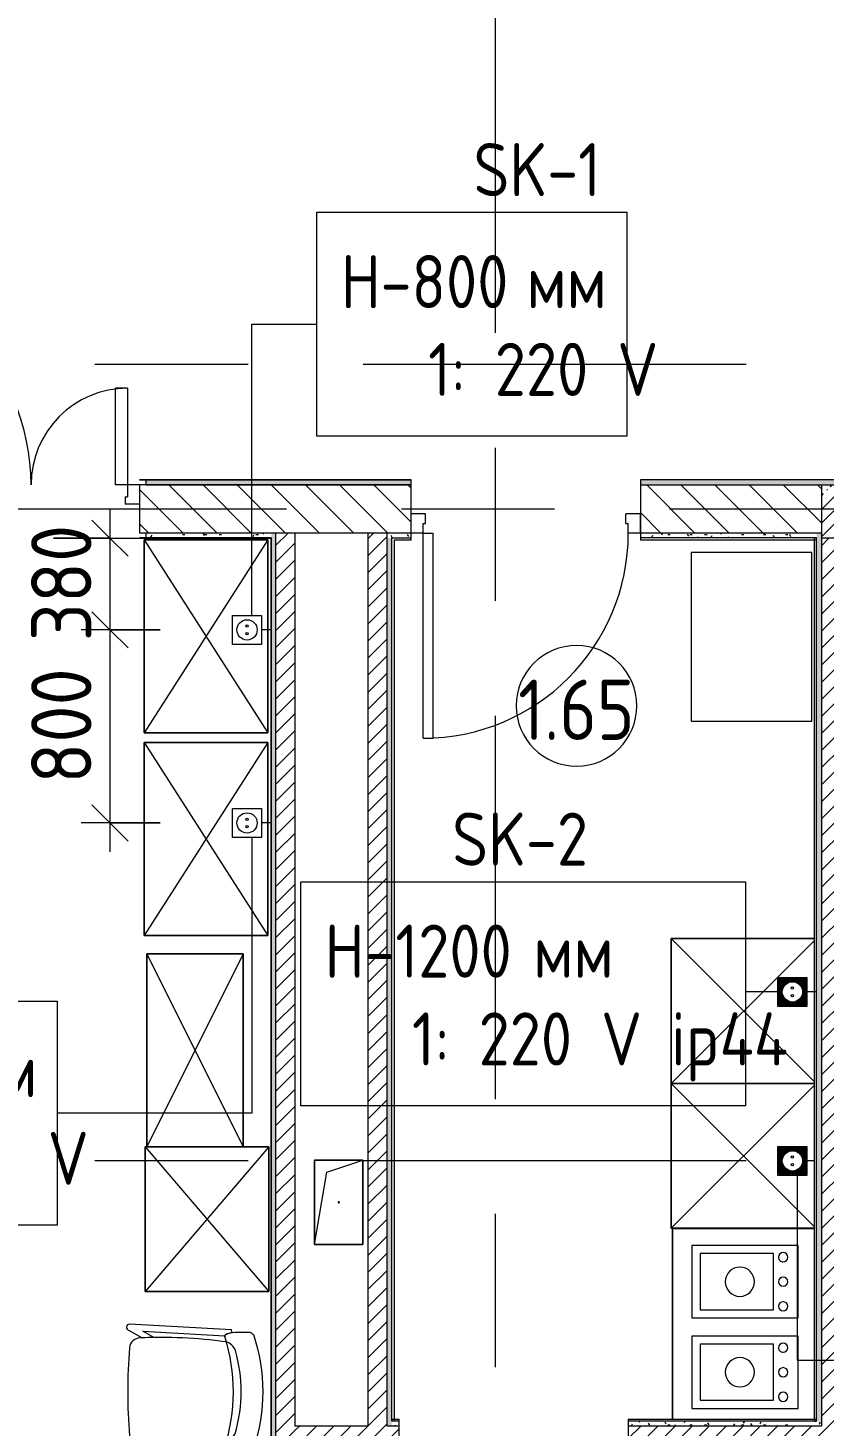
# Model space of a CAD drawing. Header units: millimetres. Extents: x 1322 to 199238, y -8553 to 29000.
# Drawn here: x 15391 to 18690, y 6700 to 12493 of the extents above; entities that cross this region are included whole.
import ezdxf

# ---------------------------------------------------------------- set-up
doc = ezdxf.new("R2010")
doc.units = ezdxf.units.MM
doc.linetypes.add('Осевая', pattern=[3175, 635, -476.25, 1587.5, -476.25])
for name, color, linetype, lineweight in [('A-ANNO-DIMS', 7, 'Continuous', 9), ('A-ANNO-DIMS-100', 7, 'Continuous', 9), ('A-AREA-IDEN', 7, 'Continuous', 9), ('A-DETL-GENF', 7, 'Continuous', 9), ('A-DOOR', 7, 'Continuous', 9), ('A-DOOR-1', 7, 'Continuous', 13), ('A-DOOR-FRAM', 7, 'Continuous', 13), ('A-GENM', 7, 'Continuous', 9), ('A-WALL', 7, 'Continuous', 9), ('E-ELEC-FIXT-IDEN', 7, 'Continuous', 9), ('I-WALL', 7, 'Continuous', 9), ('P-SANR-FIXT', 7, 'Continuous', 9), ('Оси-2', 7, 'Осевая', 9), ('Электрические приборы', 7, 'Continuous', 9)]:
    doc.layers.add(name, color=color, linetype=linetype, lineweight=lineweight)
for name, color, linetype, lineweight, true_color in [('A-WALL-1', 7, 'Continuous', 9, 0x3c3c3c), ('A-WALL-FNSH-1', 7, 'Continuous', 9, 0x3c3c3c), ('I-FURN-1', 7, 'Continuous', 9, 0xf0f0f0), ('Оси розеток', 7, 'Continuous', 9, 0xff1e23)]:
    doc.layers.add(name, color=color, linetype=linetype, lineweight=lineweight, true_color=true_color)
doc.styles.add('GOST Common_3', font='GOST_Common.ttf', dxfattribs={"width": 0.9, "height": 220})
doc.styles.add('GOST Common_4', font='GOST_Common.ttf', dxfattribs={"width": 0.9, "height": 250})
doc.styles.add('ISOCPEUR', font='isocpeur.ttf', dxfattribs={"width": 0.9, "height": 250})
doc.dimstyles.new('ISO-2_5_0_9К_БОЛЬШОЙ_1', dxfattribs={"dimscale": 304.8, "dimtxt": 248.995294, "dimasz": 0.492126, "dimexe": 0.393701, "dimexo": 0.984252, "dimgap": 0, "dimtad": 1, "dimdec": 0, "dimrnd": 10, "dimzin": 0, "dimdsep": 46, "dimtxsty": 'ISOCPEUR', "dimblk1": 'OBLIQUE', "dimblk2": 'OBLIQUE', "dimsah": 1, "dimcen": 0.09, "dimdle": 0.393701, "dimazin": 0, "dimtfac": 1, "dimtdec": 4, "dimtix": 1, "dimtmove": 0, "dimatfit": 3, "dimfxl": 1, "dimtvp": 1, "dimtolj": 1, "dimtzin": 0, "dimarcsym": 2})
pattern_1 = [(45, (-75531.326, 0), (-35.35534, 35.35534), [])]
pattern_2 = [(0, (-75531.326, 0), (121.92, 30.48), [10.058, -81.382, 10.058, -81.382, -487.68]), (0, (-75531.326, 0), (121.92, 30.48), [-182.88, 10.058, -172.822, 10.058, -81.382, -213.36]), (0, (-75531.326, 0), (121.92, 30.48), [-457.2, 10.058, -50.902, 10.058, -142.342]), (120, (-75485.606, 15.24), (-87.356454, 90.345817), [10.058, -81.382, 10.058, -81.382, -487.68]), (120, (-75485.606, 15.24), (-87.356454, 90.345817), [-182.88, 10.058, -172.822, 10.058, -81.382, -213.36]), (120, (-75485.606, 15.24), (-87.356454, 90.345817), [-457.2, 10.058, -50.902, 10.058, -142.342]), (240, (-75470.366, 76.2), (-34.563546, -120.825817), [10.058, -81.382, 10.058, -81.382, -487.68]), (240, (-75470.366, 76.2), (-34.563546, -120.825817), [-182.88, 10.058, -172.822, 10.058, -81.382, -213.36]), (240, (-75470.366, 76.2), (-34.563546, -120.825817), [-457.2, 10.058, -50.902, 10.058, -142.342])]

# ---------------------------------------------------------------- blocks, each defined once
blk = doc.blocks.new('110_Дверь_СКБ_1Ст_Внутренняя1 - Д-8 950x2100h_охрана-31784688-План размещения напольных электротехнических лючков и розеток 1 этажа в осях 23_1-33')
at = {"layer": 'A-DOOR'}
blk.add_arc((437.5, 100), 850, 90, 180, dxfattribs=at)
at = {"layer": 'A-DOOR-1'}
for p, q in [((437.5, 950), (397.5, 950)), ((397.5, 100), (397.5, 950)), ((437.5, 950), (437.5, 100)), ((437.5, 100), (397.5, 100))]:
    blk.add_line(p, q, dxfattribs=at)
at = {"layer": 'A-DOOR-FRAM'}
for p, q in [((-462.5, 100), (-462.5, 20)), ((-462.5, 100), (-412.5, 100)), ((-412.5, 100), (-412.5, 60)), ((-402.5, 60), (-412.5, 60)), ((-402.5, 60), (-402.5, 20)), ((427.5, 60), (427.5, 20)), ((437.5, 60), (427.5, 60)), ((437.5, 100), (437.5, 60)), ((437.5, 100), (487.5, 100)), ((487.5, 100), (487.5, 20)), ((-462.5, 20), (-402.5, 20)), ((427.5, 20), (487.5, 20))]:
    blk.add_line(p, q, dxfattribs=at)
blk = doc.blocks.new('110_Дверь_СКБ_2Ст - Д-2а_п_ Из коридора на лестницу-32215207-План размещения напольных электротехнических лючков и розеток 1 этажа в осях 23_1-33')
at = {"layer": 'A-DOOR'}
for centre, radius, start, end in [((-637.5, 100), 900, 0, 90), ((662.5, 100), 400, 90, 180)]:
    blk.add_arc(centre, radius, start, end, dxfattribs=at)
at = {"layer": 'A-DOOR-1'}
for p, q in [((-637.5, 1000), (-587.5, 1000)), ((-637.5, 1000), (-637.5, 100)), ((-587.5, 100), (-587.5, 1000)), ((662.5, 500), (612.5, 500)), ((612.5, 100), (612.5, 500)), ((662.5, 500), (662.5, 100)), ((-637.5, 100), (-587.5, 100)), ((662.5, 100), (612.5, 100))]:
    blk.add_line(p, q, dxfattribs=at)
at = {"layer": 'A-DOOR-FRAM'}
for p, q in [((-637.5, 100), (-687.5, 100)), ((-687.5, 100), (-687.5, 20)), ((-637.5, 100), (-637.5, 50)), ((712.5, 100), (662.5, 100)), ((662.5, 100), (662.5, 50)), ((712.5, 100), (712.5, 20)), ((-627.5, 20), (-687.5, 20)), ((-637.5, 50), (-627.5, 50)), ((-627.5, 50), (-627.5, 20)), ((652.5, 50), (662.5, 50)), ((652.5, 50), (652.5, 20)), ((712.5, 20), (652.5, 20))]:
    blk.add_line(p, q, dxfattribs=at)
blk = doc.blocks.new('GM_Отверстие прямоугольное _в плите_ - Отверстие-21958801-План размещения напольных электротехнических лючков и розеток 1 этажа в осях 23_1-33')
at = {"layer": 'A-GENM'}
for p, q in [((-100, -175), (-100, 175)), ((-100, 175), (100, 175)), ((100, 175), (-100, 175)), ((-100, 175), (-100, -175)), ((-50, 125), (100, 175)), ((100, 175), (100, -175)), ((100, -175), (100, 175)), ((-100, -175), (-50, 125)), ((100, -175), (-100, -175)), ((-100, -175), (100, -175))]:
    blk.add_line(p, q, dxfattribs=at)
for start, end in [(360, 180), (180, 360)]:
    blk.add_arc((0, 0), 2.5, start, end, dxfattribs=at)
blk = doc.blocks.new('Блок Розеток и Выключателей - Блок Розеток и Выключателей_SK1-V26-План размещения напольных электротехнических лючков и розеток 1 этажа в осях 23_1-33')
at = {"layer": 'A-DETL-GENF'}
for p, q in [((-60, -40), (60, -40)), ((-60, -160), (-60, -40)), ((60, -40), (60, -160)), ((60, -160), (-60, -160))]:
    blk.add_line(p, q, dxfattribs=at)
for centre, radius in [((0, -100), 42), ((-15.6, -100), 4.8), ((15.6, -100), 4.8)]:
    blk.add_circle(centre, radius, dxfattribs=at)
at = {"layer": 'Оси розеток'}
for p, q in [((0, 0), (0, -14.5)), ((0, -14.5), (0, -40))]:
    blk.add_line(p, q, dxfattribs=at)
blk = doc.blocks.new('Блок Розеток и Выключателей - Блок Розеток и Выключателей_SK2-V25-План размещения напольных электротехнических лючков и розеток 1 этажа в осях 23_1-33')
at = {"layer": 'A-DETL-GENF'}
for p, q in [((-60, -40), (60, -40)), ((-60, -160), (-60, -40)), ((-55.2, -44.8), (-55.2, -155.2)), ((55.2, -44.8), (-55.2, -44.8)), ((-52.8, -47.2), (-52.8, -152.8)), ((52.8, -47.2), (-52.8, -47.2)), ((50.4, -49.6), (-50.4, -49.6)), ((-50.4, -49.6), (-50.4, -150.4)), ((48, -52), (-48, -52)), ((-48, -52), (-48, -148)), ((45.6, -54.4), (-45.6, -54.4)), ((-45.6, -54.4), (-45.6, -145.6)), ((-9.6, -56.8), (-43.2, -56.8)), ((-43.2, -56.8), (-43.2, -92.8)), ((9.6, -56.8), (43.2, -56.8)), ((43.2, -56.8), (43.2, -92.8)), ((45.6, -54.4), (45.6, -145.6)), ((48, -52), (48, -148)), ((50.4, -49.6), (50.4, -150.4)), ((52.8, -47.2), (52.8, -152.8)), ((55.2, -44.8), (55.2, -155.2)), ((60, -40), (60, -160)), ((-43.2, -143.2), (-43.2, -107.2)), ((-16.8, -59.2), (-40.8, -59.2)), ((-40.8, -59.2), (-40.8, -83.2)), ((-21.6, -61.6), (-38.4, -61.6)), ((-38.4, -61.6), (-38.4, -78.4)), ((-26.4, -64), (-36, -64)), ((-36, -64), (-36, -73.6)), ((-28.8, -66.4), (-33.6, -66.4)), ((-33.6, -66.4), (-33.6, -71.2)), ((16.8, -59.2), (40.8, -59.2)), ((21.6, -61.6), (38.4, -61.6)), ((26.4, -64), (36, -64)), ((28.8, -66.4), (33.6, -66.4)), ((33.6, -66.4), (33.6, -71.2)), ((36, -64), (36, -73.6)), ((38.4, -61.6), (38.4, -78.4)), ((40.8, -59.2), (40.8, -83.2)), ((43.2, -143.2), (43.2, -107.2)), ((60, -160), (-60, -160)), ((55.2, -155.2), (-55.2, -155.2)), ((52.8, -152.8), (-52.8, -152.8)), ((50.4, -150.4), (-50.4, -150.4)), ((48, -148), (-48, -148)), ((45.6, -145.6), (-45.6, -145.6)), ((-9.6, -143.2), (-43.2, -143.2)), ((-40.8, -140.8), (-40.8, -116.8)), ((-16.8, -140.8), (-40.8, -140.8)), ((-38.4, -138.4), (-38.4, -121.6)), ((-21.6, -138.4), (-38.4, -138.4)), ((-36, -136), (-36, -126.4)), ((-26.4, -136), (-36, -136)), ((-33.6, -133.6), (-33.6, -128.8)), ((-28.8, -133.6), (-33.6, -133.6)), ((9.6, -143.2), (43.2, -143.2)), ((16.8, -140.8), (40.8, -140.8)), ((21.6, -138.4), (38.4, -138.4)), ((26.4, -136), (36, -136)), ((28.8, -133.6), (33.6, -133.6)), ((33.6, -133.6), (33.6, -128.8)), ((36, -136), (36, -126.4)), ((38.4, -138.4), (38.4, -121.6)), ((40.8, -140.8), (40.8, -116.8))]:
    blk.add_line(p, q, dxfattribs=at)
for centre, radius in [((0, -100), 42), ((-15.6, -100), 4.8), ((15.6, -100), 4.8)]:
    blk.add_circle(centre, radius, dxfattribs=at)
at = {"layer": 'Оси розеток'}
blk.add_line((0, -9), (0, -40), dxfattribs=at)
blk = doc.blocks.new('Блок Розеток и Выключателей - Блок Розеток и Выключателей_SK2-27368969-План размещения напольных электротехнических лючков и розеток 1 этажа в осях 23_1-33')
at = {"layer": 'A-DETL-GENF'}
for p, q in [((-60, -40), (60, -40)), ((-60, -160), (-60, -40)), ((-55.2, -44.8), (-55.2, -155.2)), ((55.2, -44.8), (-55.2, -44.8)), ((-52.8, -47.2), (-52.8, -152.8)), ((52.8, -47.2), (-52.8, -47.2)), ((50.4, -49.6), (-50.4, -49.6)), ((-50.4, -49.6), (-50.4, -150.4)), ((48, -52), (-48, -52)), ((-48, -52), (-48, -148)), ((45.6, -54.4), (-45.6, -54.4)), ((-45.6, -54.4), (-45.6, -145.6)), ((-9.6, -56.8), (-43.2, -56.8)), ((-43.2, -56.8), (-43.2, -92.8)), ((9.6, -56.8), (43.2, -56.8)), ((43.2, -56.8), (43.2, -92.8)), ((45.6, -54.4), (45.6, -145.6)), ((48, -52), (48, -148)), ((50.4, -49.6), (50.4, -150.4)), ((52.8, -47.2), (52.8, -152.8)), ((55.2, -44.8), (55.2, -155.2)), ((60, -40), (60, -160)), ((-43.2, -143.2), (-43.2, -107.2)), ((-16.8, -59.2), (-40.8, -59.2)), ((-40.8, -59.2), (-40.8, -83.2)), ((-21.6, -61.6), (-38.4, -61.6)), ((-38.4, -61.6), (-38.4, -78.4)), ((-26.4, -64), (-36, -64)), ((-36, -64), (-36, -73.6)), ((-28.8, -66.4), (-33.6, -66.4)), ((-33.6, -66.4), (-33.6, -71.2)), ((16.8, -59.2), (40.8, -59.2)), ((21.6, -61.6), (38.4, -61.6)), ((26.4, -64), (36, -64)), ((28.8, -66.4), (33.6, -66.4)), ((33.6, -66.4), (33.6, -71.2)), ((36, -64), (36, -73.6)), ((38.4, -61.6), (38.4, -78.4)), ((40.8, -59.2), (40.8, -83.2)), ((43.2, -143.2), (43.2, -107.2)), ((60, -160), (-60, -160)), ((55.2, -155.2), (-55.2, -155.2)), ((52.8, -152.8), (-52.8, -152.8)), ((50.4, -150.4), (-50.4, -150.4)), ((48, -148), (-48, -148)), ((45.6, -145.6), (-45.6, -145.6)), ((-9.6, -143.2), (-43.2, -143.2)), ((-40.8, -140.8), (-40.8, -116.8)), ((-16.8, -140.8), (-40.8, -140.8)), ((-38.4, -138.4), (-38.4, -121.6)), ((-21.6, -138.4), (-38.4, -138.4)), ((-36, -136), (-36, -126.4)), ((-26.4, -136), (-36, -136)), ((-33.6, -133.6), (-33.6, -128.8)), ((-28.8, -133.6), (-33.6, -133.6)), ((9.6, -143.2), (43.2, -143.2)), ((16.8, -140.8), (40.8, -140.8)), ((21.6, -138.4), (38.4, -138.4)), ((26.4, -136), (36, -136)), ((28.8, -133.6), (33.6, -133.6)), ((33.6, -133.6), (33.6, -128.8)), ((36, -136), (36, -126.4)), ((38.4, -138.4), (38.4, -121.6)), ((40.8, -140.8), (40.8, -116.8))]:
    blk.add_line(p, q, dxfattribs=at)
for centre, radius in [((0, -100), 42), ((-15.6, -100), 4.8), ((15.6, -100), 4.8)]:
    blk.add_circle(centre, radius, dxfattribs=at)
at = {"layer": 'Оси розеток'}
blk.add_line((0, 0), (0, -40), dxfattribs=at)
blk = doc.blocks.new('Шкаф параметрический - 1_162-25590071-План размещения напольных электротехнических лючков и розеток 1 этажа в осях 23_1-33')
at = {"layer": 'I-FURN-1'}
for p, q in [((0, 0), (800, -512)), ((0, -512), (800, 0)), ((800, 0), (0, 0)), ((0, 0), (0, -512)), ((0, -512), (0, 0)), ((0, 0), (800, 0)), ((800, -512), (800, 0)), ((800, 0), (800, -512)), ((0, -512), (800, -512)), ((800, -512), (0, -512))]:
    blk.add_line(p, q, dxfattribs=at)
blk = doc.blocks.new('Шкаф параметрический - 1_158А-25590435-План размещения напольных электротехнических лючков и розеток 1 этажа в осях 23_1-33')
at = {"layer": 'I-FURN-1'}
for p, q in [((0, 0), (800, -400)), ((0, -400), (800, 0)), ((800, 0), (0, 0)), ((0, 0), (0, -400)), ((0, -400), (0, 0)), ((0, 0), (800, 0)), ((800, -400), (800, 0)), ((800, 0), (800, -400)), ((0, -400), (800, -400)), ((800, -400), (0, -400))]:
    blk.add_line(p, q, dxfattribs=at)
blk = doc.blocks.new('Шкаф параметрический - 1_275-V74-План размещения напольных электротехнических лючков и розеток 1 этажа в осях 23_1-33')
at = {"layer": 'I-FURN-1'}
for p, q in [((0, 0), (600, -512)), ((0, -512), (600, 0)), ((600, 0), (0, 0)), ((0, 0), (0, -105.4)), ((0, -105.4), (0, 0)), ((0, 0), (600, 0)), ((600, -512), (600, 0)), ((600, 0), (600, -512)), ((0, -105.4), (0, -505.4)), ((0, -505.4), (0, -105.4)), ((0, -505.4), (0, -512)), ((0, -512), (0, -505.4)), ((0, -512), (600, -512)), ((600, -512), (0, -512))]:
    blk.add_line(p, q, dxfattribs=at)
blk = doc.blocks.new('Chair_1 noor 78578 - 1_1-25531733-План размещения напольных электротехнических лючков и розеток 1 этажа в осях 23_1-33')
at = {"layer": 'I-FURN-1'}
for p, q in [((-130.5, 405.7), (-130.5, 344.8)), ((359.1, 344.8), (359.1, 405.7)), ((-141.2, 329.7), (-165.1, -92)), ((-136.5, -37.1), (-117.3, 302)), ((345.9, 302), (365.1, -37.1)), ((393.7, -92), (369.8, 329.7)), ((-110.2, 8.6), (-136.5, -37.1)), ((365.1, -37.1), (338.8, 8.6)), ((-139.7, -93.5), (-108.8, -39.9)), ((337.4, -39.9), (368.3, -93.5))]:
    blk.add_line(p, q, dxfattribs=at)
for centre, radius, start, end in [((114.3, -271.9), 732.8, 71.31737, 108.68328), ((114.3, -239.2), 609.6, 73.82647, 106.17353), ((114.3, -279.3), 660.4, 111.69998, 112.75632), ((-37.4, 344.8), 93.1, 180, 204.98637), ((-37.4, 344.8), 93.1, 186.47848, 204.98637), ((-116, 308.2), 6.35, 204.98637, 258.40915), ((-116, 308.2), 6.35, 204.98637, 287.82764), ((114.3, -408), 746, 71.94453, 107.82764), ((1798.9, 37.7), 1909.3, 171.9659, 182.62606), ((-41.4, 297.5), 50.8, 106.17353, 171.9659), ((270, 297.5), 50.8, 8.0341, 73.82647), ((-1570.3, 37.7), 1909.3, 357.37394, 8.0341), ((344.3, 307.4), 6.35, 281.41858, 334.47697), ((344.6, 308.2), 6.35, 281.59085, 335.01363), ((266, 344.8), 93.1, 334.47697, 360), ((266, 344.8), 93.1, 335.01363, 353.52152), ((114.3, -279.3), 660.4, 67.24368, 68.30002), ((1798.9, 37.7), 1909.3, 180.87613, 182.33066), ((-1570.3, 37.7), 1909.3, 357.66934, 359.12387), ((-64, -47.7), 44.5, 182.62606, 265.09121), ((292.6, -47.7), 44.4, 275.93956, 357.37394), ((-152.4, -92.7), 12.7, 176.75, 356.75), ((114.8, 2033.8), 2133.6, 265.09121, 274.90442), ((381, -92.7), 12.7, 183.25, 3.25)]:
    blk.add_arc(centre, radius, start, end, dxfattribs=at)
for points in [[(-120.4, 422.3), (-122, 420.8), (-124.7, 417.8), (-127.8, 413.5), (-129.8, 409.4), (-130.4, 406.9), (-130.5, 405.7)], [(359.1, 405.7), (359, 406.9), (358.4, 409.4), (356.4, 413.5), (353.3, 417.8), (350.6, 420.8), (349, 422.3)]]:
    blk.add_open_spline(points, degree=3, dxfattribs=at)
blk = doc.blocks.new('Стол базовый прямоугольный - 1_196-V81-План размещения напольных электротехнических лючков и розеток 1 этажа в осях 23_1-33')
at = {"layer": 'I-FURN-1'}
for p, q in [((350, 250), (-350, 250)), ((-350, 250), (-350, -250)), ((350, -250), (350, 250)), ((-350, -250), (350, -250))]:
    blk.add_line(p, q, dxfattribs=at)
blk = doc.blocks.new('Шкаф параметрический - 1_280-V87-План размещения напольных электротехнических лючков и розеток 1 этажа в осях 23_1-33')
at = {"layer": 'I-FURN-1'}
for p, q in [((0, 0), (592.8, 592.8)), ((0, 592.8), (0, 0)), ((0, 0), (0, 592.8)), ((7.2, 592.8), (600, 0)), ((600, 0), (600, 592.8)), ((600, 592.8), (600, 0)), ((0, 0), (600, 0)), ((600, 0), (0, 0))]:
    blk.add_line(p, q, dxfattribs=at)
blk = doc.blocks.new('Шкаф параметрический - 1_280-V88-План размещения напольных электротехнических лючков и розеток 1 этажа в осях 23_1-33')
at = {"layer": 'I-FURN-1'}
for p, q in [((0, 592.8), (0, 0)), ((0, 0), (0, 592.8)), ((0, 0), (592.6, 592.6)), ((7.2, 592.8), (600, 0)), ((600, 0), (600, 592.8)), ((600, 592.8), (600, 0)), ((0, 0), (600, 0)), ((600, 0), (0, 0))]:
    blk.add_line(p, q, dxfattribs=at)
blk = doc.blocks.new('Мойка кухонная - Мойка Steel Hammer SH R 5151 GLOWE-25557159-План размещения напольных электротехнических лючков и розеток 1 этажа в осях 23_1-33')
at = {"layer": 'P-SANR-FIXT'}
for p, q in [((150, 0), (-150, 0)), ((-150, 0), (-150, -440)), ((150, -440), (150, 0)), ((116.1, -102.3), (-116.6, -102.3)), ((-116.6, -102.3), (-116.6, -406.4)), ((116.1, -406.4), (116.1, -102.3)), ((-150, -440), (150, -440)), ((-116.6, -406.4), (116.1, -406.4))]:
    blk.add_line(p, q, dxfattribs=at)
for centre, radius, start, end in [((-101.6, -61.9), 19, 90, 180), ((-101.6, -61.9), 19, 360, 90), ((0, -61.9), 19, 360, 180), ((101.6, -61.9), 19.1, 360, 180), ((-101.6, -61.9), 19, 180, 270), ((-101.6, -61.9), 19.1, 270, 360), ((0, -61.9), 19, 180, 360), ((101.6, -61.9), 19.1, 180, 360), ((0, -241.3), 60.5, 360, 180), ((0, -241.3), 60.5, 180, 360)]:
    blk.add_arc(centre, radius, start, end, dxfattribs=at)
blk = doc.blocks.new('Марка_Помещения - Номер-25198446-План размещения напольных электротехнических лючков и розеток 1 этажа в осях 23_1-33')
at = {"layer": 'A-AREA-IDEN'}
for start, end in [(360, 180), (180, 360)]:
    blk.add_arc((0, 0), 2.5, start, end, dxfattribs=at)
blk = doc.blocks.new('DIMBLOCK29-План размещения напольных электротехнических лючков и розеток 1 этажа в осях 23_1-33')
at = {"layer": 'A-ANNO-DIMS-100'}
for p, q in [((15730.8, 10499), (15730.8, 9998.8)), ((15496.7, 10379), (15850.8, 10379)), ((15730.8, 10379), (15496.7, 10379)), ((15938.7, 9998.8), (15610.8, 9998.8)), ((15730.8, 9998.8), (15938.7, 9998.8))]:
    blk.add_line(p, q, dxfattribs=at)
at = {"layer": 'A-ANNO-DIMS-100', "lineweight": 20}
for p, q in [((15730.8, 10379), (15655.8, 10454)), ((15730.8, 10379), (15805.8, 10304)), ((15730.8, 9998.8), (15655.8, 10073.8)), ((15730.8, 9998.8), (15805.8, 9923.8))]:
    blk.add_line(p, q, dxfattribs=at)
at = {"layer": 'A-ANNO-DIMS-100', "color": 0, "insert": (15404.2, 9951.9), "char_height": 250, "width": 568.858, "attachment_point": 1, "rotation": 90, "line_spacing_factor": 1.149209, "style": 'ISOCPEUR'}
blk.add_mtext('380', dxfattribs=at)
blk = doc.blocks.new('_Oblique')
at = {"color": 0, "linetype": 'ByBlock', "lineweight": -2}
blk.add_line((-0.5, -0.5), (0.5, 0.5), dxfattribs=at)
blk = doc.blocks.new('DIMBLOCK30-План размещения напольных электротехнических лючков и розеток 1 этажа в осях 23_1-33')
at = {"layer": 'A-ANNO-DIMS-100', "lineweight": 20}
for p, q in [((15730.8, 9998.8), (15655.8, 10073.8)), ((15730.8, 9998.8), (15805.8, 9923.8)), ((15730.8, 9198.8), (15655.8, 9273.8)), ((15730.8, 9198.8), (15805.8, 9123.8))]:
    blk.add_line(p, q, dxfattribs=at)
at = {"layer": 'A-ANNO-DIMS-100'}
for p, q in [((15938.7, 9998.8), (15610.8, 9998.8)), ((15730.8, 9998.8), (15730.8, 9078.8)), ((15730.8, 9998.8), (15938.7, 9998.8)), ((15938.7, 9198.8), (15610.8, 9198.8)), ((15730.8, 9198.8), (15938.7, 9198.8))]:
    blk.add_line(p, q, dxfattribs=at)
at = {"layer": 'A-ANNO-DIMS-100', "color": 0, "insert": (15404.2, 9361.7), "char_height": 250, "width": 568.858, "attachment_point": 1, "rotation": 90, "line_spacing_factor": 1.149209, "style": 'ISOCPEUR'}
blk.add_mtext('800', dxfattribs=at)

msp = doc.modelspace()

# ---------------------------------------------------------------- hatches: boundary and pattern name
at = {"layer": 'I-WALL'}
h = msp.add_hatch(dxfattribs=at)
h.set_pattern_fill('FP_31', color=256, style=0, pattern_type=2)
h.set_pattern_definition(pattern_2)
h.paths.add_polyline_path([(21867.7, 10600), (21866.7, 10620), (17928.7, 10620), (17928.7, 10600), (19654.9, 10600)])
h.paths.add_polyline_path([(16978.7, 10600), (16978.7, 10620), (15878.7, 10620), (15878.7, 10600)])
h.paths.add_polyline_path([(13827.7, 10600), (14428.7, 10600), (14428.7, 10620), (13827.7, 10620)])
h = msp.add_hatch(dxfattribs=at)
h.set_pattern_fill('FP_4', color=256, style=0, pattern_type=2)
h.set_pattern_definition([(135, (-75531.33, 0), (-70.71068, -70.71068), [])])
h.paths.add_polyline_path([(31598.7, 10400), (31598.7, 10600), (29563.7, 10600), (29563.7, 10400), (30295.4, 10400)])
h.paths.add_polyline_path([(27635.3, 10400), (28113.7, 10400), (28113.7, 10600), (26078.7, 10600), (26078.7, 10400), (26970.3, 10400)])
h.paths.add_polyline_path([(18678.7, 10400), (18678.7, 10600), (17928.7, 10600), (17928.7, 10400)])
h.paths.add_polyline_path([(16978.7, 10400), (16978.7, 10600), (15853.7, 10600), (15853.7, 10400), (16878.7, 10400)])
h.paths.add_polyline_path([(14078.7, 10400), (14453.7, 10400), (14453.7, 10600), (14078.7, 10600)])
h = msp.add_hatch(dxfattribs=at)
h.set_pattern_fill('FP_2', color=256, style=0, pattern_type=2)
h.set_pattern_definition([(45, (-75531.33, 0), (-57.024626, 57.024626), []), (45, (-75474.3, 0), (-57.024626, 57.024626), [100.806, -20.161, 3.353, -16.808])])
h.paths.add_polyline_path([(26078.7, 10380), (26078.7, 10600), (18678.7, 10600), (18678.7, 10380), (25640.2, 10380)])
h = msp.add_hatch(dxfattribs=at)
h.set_pattern_fill('FP_31', color=256, style=0, pattern_type=2)
h.set_pattern_definition(pattern_2)
h.paths.add_polyline_path([(16398.7, 10380), (16398.7, 10400), (15878.7, 10400), (15878.7, 10380), (16397.7, 10380)])
h.paths.add_polyline_path([(14078.7, 10380), (14428.7, 10380), (14428.7, 10400), (14078.7, 10400)])
h = msp.add_hatch(dxfattribs=at)
h.set_pattern_fill('FP_31', color=256, style=0, pattern_type=2)
h.set_pattern_definition(pattern_2)
h.paths.add_polyline_path([(16398.7, 170), (16418.7, 170), (16418.7, 3730), (16398.7, 3730), (16398.7, 171)])
h.paths.add_polyline_path([(16398.7, 5180), (16418.7, 5180), (16418.7, 10400), (16398.7, 10400), (16398.7, 6308.8)])
h = msp.add_hatch(dxfattribs=at)
h.set_pattern_fill('FP_3', color=256, style=0, pattern_type=2)
h.set_pattern_definition(pattern_1)
h.paths.add_polyline_path([(16498.7, 100), (16498.7, 3755), (16418.7, 3755), (16418.7, 100)])
h.paths.add_polyline_path([(16498.7, 5155), (16498.7, 10400), (16418.7, 10400), (16418.7, 5155)])
h = msp.add_hatch(dxfattribs=at)
h.set_pattern_fill('FP_3', color=256, style=0, pattern_type=2)
h.set_pattern_definition(pattern_1)
h.paths.add_polyline_path([(16878.7, 6700), (16878.7, 10400), (16798.7, 10400), (16798.7, 6700)])
h = msp.add_hatch(dxfattribs=at)
h.set_pattern_fill('FP_31', color=256, style=0, pattern_type=2)
h.set_pattern_definition(pattern_2)
h.paths.add_polyline_path([(18658.2, 10380), (18658.7, 10380), (18658.2, 10400), (17928.7, 10400), (17928.7, 10380), (18649.7, 10380)])
h.paths.add_polyline_path([(16978.7, 10380), (16978.7, 10400), (16878.7, 10400), (16878.7, 10380), (16907.7, 10380)])
h = msp.add_hatch(dxfattribs=at)
h.set_pattern_fill('FP_31', color=256, style=0, pattern_type=2)
h.set_pattern_definition(pattern_2)
h.paths.add_polyline_path([(16878.7, 6700), (16898.7, 6700), (16898.7, 10380), (16878.7, 10380), (16878.7, 6720)])
h = msp.add_hatch(dxfattribs=at)
h.set_pattern_fill('FP_31', color=256, style=0, pattern_type=2)
h.set_pattern_definition(pattern_2)
h.paths.add_polyline_path([(18678.7, 6720), (18678.7, 10400), (18658.7, 10400), (18658.7, 6720)])
h = msp.add_hatch(dxfattribs=at)
h.set_pattern_fill('FP_3', color=256, style=0, pattern_type=2)
h.set_pattern_definition(pattern_1)
h.paths.add_polyline_path([(18758.7, 5400), (18758.7, 10380), (18678.7, 10380), (18678.7, 5400)])
h = msp.add_hatch(dxfattribs=at)
h.set_pattern_fill('FP_31', color=256, style=0, pattern_type=2)
h.set_pattern_definition(pattern_2)
h.paths.add_polyline_path([(18678.7, 6700), (18678.7, 6720), (17878.7, 6720), (17878.7, 6700), (18658.7, 6700)])
h.paths.add_polyline_path([(16928.7, 6700), (16928.7, 6720), (16898.7, 6720), (16899.2, 6700), (16907.7, 6700)])
h = msp.add_hatch(dxfattribs=at)
h.set_pattern_fill('FP_3', color=256, style=0, pattern_type=2)
h.set_pattern_definition(pattern_1)
h.paths.add_polyline_path([(18491.1, 6620), (18678.7, 6620), (18678.7, 6700), (17878.7, 6700), (17878.7, 6620), (18324.8, 6620)])
h.paths.add_polyline_path([(16498.7, 6620), (16928.7, 6620), (16928.7, 6700), (16498.7, 6700)])

# ---------------------------------------------------------------- linework, layer by layer
at = {"layer": 'A-WALL'}
for p, q in [((15878.7, 10620), (16978.7, 10620)), ((21867.7, 10620), (17928.7, 10620)), ((16398.7, 10380), (15878.7, 10380)), ((16398.7, 10380), (16398.7, 5180)), ((16928.7, 6700), (16878.7, 6700)), ((18678.7, 6700), (17878.7, 6700))]:
    msp.add_line(p, q, dxfattribs=at)
at = {"layer": 'A-WALL-1'}
for p, q in [((15878.7, 10620), (15878.7, 10600)), ((16978.7, 10600), (16978.7, 10620)), ((17928.7, 10620), (17928.7, 10600)), ((16978.7, 10600), (15853.7, 10600)), ((15853.7, 10600), (15853.7, 10400)), ((15878.7, 10600), (16978.7, 10600)), ((16978.7, 10400), (16978.7, 10600)), ((17928.7, 10600), (17928.7, 10400)), ((17928.7, 10600), (28113.7, 10600)), ((17928.7, 10600), (21887.7, 10600)), ((18678.7, 10600), (18678.7, 6700)), ((16978.7, 10400), (15853.7, 10400)), ((15878.7, 10400), (15878.7, 10380)), ((16418.7, 5155), (16418.7, 10400)), ((16498.7, 6700), (16498.7, 10400)), ((16798.7, 10400), (16798.7, 6700)), ((16878.7, 6700), (16878.7, 10400)), ((16978.7, 10380), (16978.7, 10400)), ((18678.7, 10400), (17928.7, 10400)), ((17928.7, 10400), (17928.7, 10380)), ((18678.7, 10380), (26078.7, 10380)), ((16928.7, 6600), (16928.7, 6720)), ((17878.7, 6720), (17878.7, 6600)), ((16798.7, 6700), (16498.7, 6700))]:
    msp.add_line(p, q, dxfattribs=at)
at = {"layer": 'A-WALL-FNSH-1'}
for p, q in [((16978.7, 10621), (15853.7, 10621)), ((15853.7, 10621), (15853.7, 10620)), ((15853.7, 10620), (15878.7, 10620)), ((16978.7, 10620), (16978.7, 10621)), ((21866.7, 10621), (17928.7, 10621)), ((17928.7, 10621), (17928.7, 10620)), ((15878.7, 10380), (15853.7, 10380)), ((15853.7, 10380), (15853.7, 10379)), ((15853.7, 10379), (16397.7, 10379)), ((16397.7, 10379), (16397.7, 5155))]:
    msp.add_line(p, q, dxfattribs=at)
at = {"layer": 'E-ELEC-FIXT-IDEN'}
for p, q in [((16318.7, 11265.6), (16588.5, 11265.6)), ((16318.7, 10058.8), (16318.7, 11265.6)), ((16318.7, 9138.8), (16318.7, 7996.9)), ((18364.8, 8498.8), (18364.8, 8491.4)), ((18498.7, 8498.8), (18364.8, 8498.8)), ((16318.7, 7996.9), (15512.1, 7996.9)), ((18578.7, 7738.7), (18578.7, 6972.6)), ((18578.7, 6972.6), (19660.2, 6972.6))]:
    msp.add_line(p, q, dxfattribs=at)
at = {"layer": 'E-ELEC-FIXT-IDEN', "flags": 128}
for points in [[(16588.5, 11729.6), (17872.1, 11729.6), (17872.1, 10801.6), (16588.5, 10801.6)], [(16521.4, 8955.4), (18364.8, 8955.4), (18364.8, 8027.4), (16521.4, 8027.4)], [(14228.5, 8460.9), (15512.1, 8460.9), (15512.1, 7532.9), (14228.5, 7532.9)]]:
    msp.add_lwpolyline(points, close=True, dxfattribs=at)
at = {"layer": 'I-FURN-1'}
for p, q in [((18649.7, 7517.9), (18061.9, 7517.9)), ((18061.9, 7517.9), (18061.9, 6729)), ((18061.9, 6729), (18061.9, 7517.9)), ((18061.9, 7517.9), (18649.7, 7517.9))]:
    msp.add_line(p, q, dxfattribs=at)
at = {"layer": 'I-WALL'}
for p, q in [((16898.7, 10380), (16978.7, 10380)), ((16898.7, 6720), (16898.7, 10380)), ((16978.7, 10371), (16907.7, 10371)), ((16907.7, 10371), (16907.7, 6720)), ((16978.7, 10371), (16978.7, 10380)), ((17928.7, 10380), (17928.7, 10371)), ((18658.7, 10380), (17928.7, 10380)), ((18658.2, 10371), (17928.7, 10371)), ((18649.7, 6720.5), (18649.7, 10380)), ((18658.2, 10371), (18658.2, 10380)), ((18658.7, 6720), (18658.7, 10380)), ((16928.7, 6720), (16898.7, 6720)), ((16899.2, 6729), (16928.7, 6729)), ((16899.2, 6729), (16899.2, 6720)), ((16928.7, 6720), (16928.7, 6729)), ((17878.7, 6729), (18658.7, 6729)), ((17878.7, 6729), (17878.7, 6720)), ((18658.7, 6720), (17878.7, 6720)), ((18649.7, 6720.5), (18658.7, 6720.5))]:
    msp.add_line(p, q, dxfattribs=at)
at = {"layer": 'Оси-2'}
for p, q in [((17328.7, 593.7), (17328.7, 19415.1)), ((9318.1, 11100), (44787.7, 11100)), ((10588.1, 10500), (44787.7, 10500)), ((9318.1, 7800), (47228.7, 7800))]:
    msp.add_line(p, q, dxfattribs=at)

# ---------------------------------------------------------------- block references
at = {"layer": 'A-AREA-IDEN', "xscale": 99.99999999999993, "yscale": 99.99999999999993, "zscale": 99.99999999999993}
msp.add_blockref('Марка_Помещения - Номер-25198446-План размещения напольных электротехнических лючков и розеток 1 этажа в осях 23_1-33', (17664.1, 9684.2), dxfattribs=at)
at = {"layer": 'A-DOOR'}
msp.add_blockref('110_Дверь_СКБ_2Ст - Д-2а_п_ Из коридора на лестницу-32215207-План размещения напольных электротехнических лючков и розеток 1 этажа в осях 23_1-33', (15141.2, 10500), dxfattribs=at)
at = {"layer": 'A-DOOR', "rotation": 180}
msp.add_blockref('110_Дверь_СКБ_1Ст_Внутренняя1 - Д-8 950x2100h_охрана-31784688-План размещения напольных электротехнических лючков и розеток 1 этажа в осях 23_1-33', (17466.2, 10500), dxfattribs=at)
at = {"layer": 'A-GENM'}
msp.add_blockref('GM_Отверстие прямоугольное _в плите_ - Отверстие-21958801-План размещения напольных электротехнических лючков и розеток 1 этажа в осях 23_1-33', (16678.7, 7627), dxfattribs=at)
at = {"layer": 'I-FURN-1'}
for name, p, rotation in [('Шкаф параметрический - 1_162-25590071-План размещения напольных электротехнических лючков и розеток 1 этажа в осях 23_1-33', (16384.2, 10372.1), 270.0000000000006), ('Стол базовый прямоугольный - 1_196-V81-План размещения напольных электротехнических лючков и розеток 1 этажа в осях 23_1-33', (18388.7, 9970), 90), ('Шкаф параметрический - 1_162-25590071-План размещения напольных электротехнических лючков и розеток 1 этажа в осях 23_1-33', (16384.2, 9532.1), 270.0000000000006), ('Шкаф параметрический - 1_280-V87-План размещения напольных электротехнических лючков и розеток 1 этажа в осях 23_1-33', (18056.8, 8719.4), 269.9999999999994), ('Шкаф параметрический - 1_158А-25590435-План размещения напольных электротехнических лючков и розеток 1 этажа в осях 23_1-33', (16283.3, 8656.8), 270.0000000000006), ('Шкаф параметрический - 1_280-V88-План размещения напольных электротехнических лючков и розеток 1 этажа в осях 23_1-33', (18056.8, 8119.4), 269.9999999999994), ('Шкаф параметрический - 1_275-V74-План размещения напольных электротехнических лючков и розеток 1 этажа в осях 23_1-33', (16388.7, 7856.8), 270.0000000000006), ('Chair_1 noor 78578 - 1_1-25531733-План размещения напольных электротехнических лючков и розеток 1 этажа в осях 23_1-33', (15904.1, 6956.8), 269.9999999999994)]:
    msp.add_blockref(name, p, dxfattribs=dict(at, rotation=rotation))
at = {"layer": 'P-SANR-FIXT', "rotation": 269.9999999999999}
for p in [(18582.2, 7297.9), (18582.2, 6922.9)]:
    msp.add_blockref('Мойка кухонная - Мойка Steel Hammer SH R 5151 GLOWE-25557159-План размещения напольных электротехнических лючков и розеток 1 этажа в осях 23_1-33', p, dxfattribs=at)
at = {"layer": 'Электрические приборы', "rotation": 269.9999999999997}
for name, p in [('Блок Розеток и Выключателей - Блок Розеток и Выключателей_SK1-V26-План размещения напольных электротехнических лючков и розеток 1 этажа в осях 23_1-33', (16398.7, 9998.8)), ('Блок Розеток и Выключателей - Блок Розеток и Выключателей_SK1-V26-План размещения напольных электротехнических лючков и розеток 1 этажа в осях 23_1-33', (16398.7, 9198.8)), ('Блок Розеток и Выключателей - Блок Розеток и Выключателей_SK2-27368969-План размещения напольных электротехнических лючков и розеток 1 этажа в осях 23_1-33', (18658.7, 8498.8)), ('Блок Розеток и Выключателей - Блок Розеток и Выключателей_SK2-V25-План размещения напольных электротехнических лючков и розеток 1 этажа в осях 23_1-33', (18658.7, 7798.7))]:
    msp.add_blockref(name, p, dxfattribs=at)

# ---------------------------------------------------------------- texts
at = {"layer": 'A-AREA-IDEN', "insert": (17422.2, 9792.8), "char_height": 250, "width": 606.076, "attachment_point": 1, "style": 'GOST Common_4'}
msp.add_mtext('1.65', dxfattribs=at)
at = {"layer": 'E-ELEC-FIXT-IDEN', "char_height": 220, "attachment_point": 1, "style": 'GOST Common_3'}
for s, insert, width in [('SK-1', (17237.1, 12015.9), 656.582), ('H-800 ', (16688.5, 11551.9), 930.759), ('мм', (17456.5, 11551.9), 375.19), ('   1: 220 V', (16688.5, 11188.1), 1291.519), ('SK-2', (17148.8, 9241.8), 707.088), ('H-1200 ', (16621.4, 8777.8), 1046.202), ('мм', (17484.6, 8777.8), 375.19), ('   1: 220 V ip44', (16621.4, 8413.9), 1984.177), ('мм', (15096.5, 8283.2), 375.19), ('   1: 220 V', (14328.5, 7919.4), 1291.519)]:
    msp.add_mtext(s, dxfattribs=dict(at, insert=insert, width=width))

# ---------------------------------------------------------------- dimensions: what is measured, and where the dimension line sits
at = {"layer": 'A-ANNO-DIMS'}
for base, p1, p2, override, picture, middle in [((15730.8, 9998.8), (15796.7, 10379), (16238.7, 9998.8), {"dimpost": '<>', "dimfxl": 583.055797}, 'DIMBLOCK29-План размещения напольных электротехнических лючков и розеток 1 этажа в осях 23_1-33', (15605.8, 10188.9)), ((15730.8, 9198.8), (16238.7, 9998.8), (16238.7, 9198.8), {"dimpost": '<>', "dimfxl": 800}, 'DIMBLOCK30-План размещения напольных электротехнических лючков и розеток 1 этажа в осях 23_1-33', (15605.8, 9598.8))]:
    dim = msp.add_linear_dim(base=base, p1=p1, p2=p2, angle=90, dimstyle='ISO-2_5_0_9К_БОЛЬШОЙ_1', override=override, dxfattribs=at)
    dim.commit()
    dim.dimension.update_dxf_attribs({"geometry": picture, "text_midpoint": middle})

doc.saveas('drawing.dxf')
